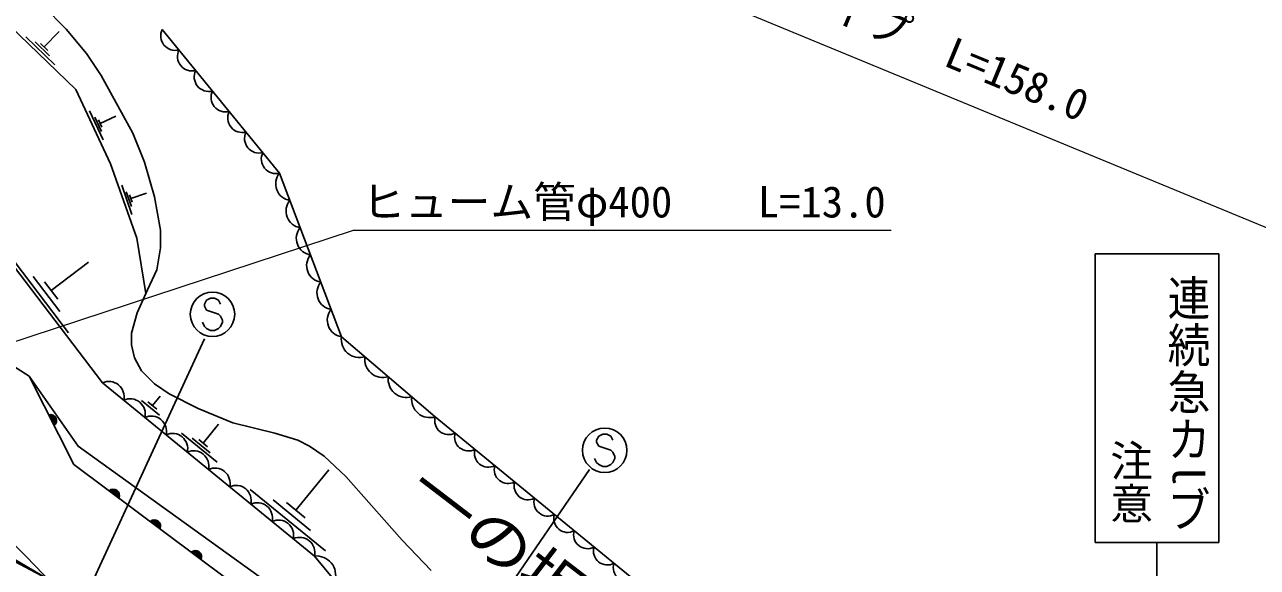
# Model space of a CAD drawing. Units: millimetres, scale not verified. Extents: x 40000 to 680000, y 20000 to 380000.
# Drawn here: x 410890 to 482982, y 307502 to 339232 of the extents above; entities that cross this region are included whole.
import ezdxf
from ezdxf.enums import TextEntityAlignment as Align

# ---------------------------------------------------------------- set-up
doc = ezdxf.new("R2010")
doc.units = ezdxf.units.MM
doc.header["$LTSCALE"] = 1000
for name, color, linetype, lineweight in [('M-BGD', 7, 'Continuous', 25), ('M-STR-HTXT', 7, 'Continuous', 13), ('M-STR-STRC', 7, 'Continuous', 25)]:
    doc.layers.add(name, color=color, linetype=linetype, lineweight=lineweight)
doc.layers.add('M-BMK-HTXT', color=7, linetype='Continuous')
doc.styles.add('@ＭＳ ゴシック', font='')
doc.styles.add('ＭＳ ゴシック', font='')
doc.styles.get('@ＭＳ ゴシック').set_extended_font_data('@MS Gothic')
doc.styles.get('ＭＳ ゴシック').set_extended_font_data('MS Gothic')

msp = doc.modelspace()

# ---------------------------------------------------------------- linework, layer by layer
at = {"layer": 'M-BGD'}
for p, q in [((412031, 337930), (412903, 338836)), ((412662, 336886), (410964, 338521)), ((412347, 337408), (411498, 338225)), ((412243, 337726), (411819, 338134)), ((415479, 332504), (414680, 334203)), ((415393, 332982), (414993, 333832)), ((415307, 333460), (416213, 333886)), ((415406, 333248), (415207, 333673)), ((417168, 328136), (416570, 329844)), ((417132, 328603), (416833, 329457)), ((417171, 328856), (417022, 329283)), ((417096, 329070), (418008, 329388)), ((413456, 321223), (410332, 325318)), ((412440, 323687), (414624, 325353)), ((412948, 322455), (411386, 324502)), ((412831, 323175), (412050, 324199)), ((418770, 316398), (417728, 317250)), ((418363, 316963), (418817, 317519)), ((418623, 316750), (418102, 317176)), ((421328, 314770), (422234, 315878)), ((422141, 313644), (420062, 315342)), ((421734, 314207), (420695, 315056)), ((421588, 314558), (421068, 314982)), ((426755, 310851), (428673, 313198)), ((428476, 308467), (424076, 312062)), ((427615, 309659), (425416, 311457)), ((427305, 310402), (426205, 311301))]:
    msp.add_line(p, q, dxfattribs=at)
for points in [[(354359, 349650), (371767, 339940), (397678, 328177), (407990, 320679), (411145, 318684)], [(402320, 344142), (402997, 344142), (404013, 343973), (405961, 343465), (407654, 342872), (409432, 342025), (410871, 341179), (411972, 340332), (413327, 338977), (414512, 337538), (415359, 336268), (417221, 332881), (417899, 331188), (418491, 329156), (418830, 327209), (418830, 326193)], [(402320, 344142), (409470, 339682), (413879, 335437), (415919, 331100), (417441, 326748), (417973, 323520)], [(371602, 340032), (376105, 341578), (404328, 332859), (415443, 318289)], [(418935, 338956), (425800, 330554), (429420, 320988), (434907, 316306), (446512, 306783), (457140, 299616), (477364, 291760), (481012, 288542), (484488, 284995), (492157, 280355), (495030, 280068), (495604, 277942), (499368, 274323), (503131, 271637), (506176, 267271), (510370, 264341), (514575, 263921)], [(418830, 326193), (418619, 324902), (418068, 323737)], [(418068, 323737), (417475, 322383), (417137, 321197), (417137, 320520), (417306, 319758), (417729, 318996), (418491, 318234), (419338, 317641), (421031, 316795), (423063, 315948), (425519, 315355), (426873, 314932), (427551, 314593), (428397, 314001), (429667, 312815), (432969, 309090), (434663, 307312)], [(478149, 274308), (477183, 274870), (465671, 283375), (451611, 290647), (442664, 295411), (434601, 300309), (429037, 303891), (424606, 306973), (414010, 314586), (411145, 318684)], [(477183, 274870), (468920, 279643), (463139, 282775), (445846, 291480), (435284, 297444), (413760, 313520), (411145, 318684)], [(475150, 281072), (466887, 284237), (456825, 289301), (448529, 294416), (440499, 297748), (433868, 301429), (431436, 303828), (427838, 308160), (415443, 318289)], [(403190, 315902), (410970, 308139), (412988, 306042), (431107, 294697), (437457, 290802), (441690, 288262), (444823, 286484), (457015, 279118), (470252, 271047), (476403, 267519), (486648, 262777), (492998, 260068), (496891, 258619), (501655, 257686), (505312, 257024)], [(398827, 313541), (404400, 310956), (412229, 306831), (406698, 310094), (401786, 312765), (399286, 314144)]]:
    msp.add_lwpolyline(points, dxfattribs=at)
for centre, radius, start, end in [((419697, 338578), 851, 153.5976, 284.90651), ((420678, 337378), 851, 153.5976, 284.90651), ((421658, 336177), 851, 153.5976, 284.90651), ((422639, 334977), 851, 153.5976, 284.90651), ((423620, 333777), 851, 153.5976, 284.90651), ((424601, 332576), 851, 153.5976, 284.90651), ((425582, 331376), 851, 153.5976, 284.90651), ((426548, 329925), 976, 139.92973, 261.52139), ((427151, 328331), 976, 139.92973, 261.52139), ((427754, 326737), 976, 139.92973, 261.52139), ((428357, 325143), 976, 139.92973, 261.52139), ((428961, 323548), 976, 139.92973, 261.52139), ((429564, 321954), 976, 139.92973, 261.52139), ((430471, 320831), 1063, 171.50106, 287.54385), ((431843, 319661), 1063, 171.50106, 287.54385), ((415816, 317480), 891, 346.75552, 114.73279), ((433215, 318490), 1063, 171.50106, 287.54385), ((417055, 316467), 891, 346.75552, 114.73279), ((434586, 317319), 1063, 171.50106, 287.54385), ((412404, 316078), 354, 305.65742, 108.0626), ((412404, 316078), 283, 307.88146, 105.83856), ((412404, 316078), 212, 311.62778, 102.09223), ((412404, 316078), 142, 319.33951, 94.3805), ((412404, 316078), 100, 329.65718, 84.06284), ((412404, 316078), 100, 329.65718, 84.06284), ((418295, 315454), 891, 346.75552, 114.73279), ((435686, 316072), 813, 163.29213, 297.96707), ((419534, 314441), 891, 346.75552, 114.73279), ((436846, 315120), 813, 163.29213, 297.96707), ((438007, 314168), 813, 163.29213, 297.96707), ((420773, 313428), 891, 346.75552, 114.73279), ((422013, 312415), 891, 346.75552, 114.73279), ((439167, 313215), 813, 163.29213, 297.96707), ((423252, 311403), 891, 346.75552, 114.73279), ((440328, 312263), 813, 163.29213, 297.96707), ((416077, 311722), 354, 332.04121, 134.44639), ((416077, 311722), 283, 334.26525, 132.22235), ((416077, 311722), 212, 338.01157, 128.47602), ((416077, 311722), 142, 345.7233, 120.76429), ((416077, 311722), 100, 356.04097, 110.44663), ((416077, 311722), 100, 356.04097, 110.44663), ((441488, 311311), 813, 163.29213, 297.96707), ((424492, 310390), 891, 346.75552, 114.73279), ((418481, 309927), 354, 332.04121, 134.44639), ((418481, 309927), 283, 334.26525, 132.22235), ((418481, 309927), 212, 338.01157, 128.47602), ((418481, 309927), 142, 345.7233, 120.76429), ((418481, 309927), 100, 356.04097, 110.44663), ((418481, 309927), 100, 356.04097, 110.44663), ((425731, 309377), 891, 346.75552, 114.73279), ((442649, 310358), 813, 163.29213, 297.96707), ((443809, 309406), 813, 163.29213, 297.96707), ((426971, 308364), 891, 346.75552, 114.73279), ((444970, 308454), 813, 163.29213, 297.96707), ((420885, 308131), 354, 332.04121, 134.44639), ((420885, 308131), 283, 334.26525, 132.22235), ((420885, 308131), 212, 338.01157, 128.47602), ((420885, 308131), 142, 345.7233, 120.76429), ((420885, 308131), 100, 356.04097, 110.44663), ((420885, 308131), 100, 356.04097, 110.44663), ((427952, 307035), 1131, 343.62589, 95.81163), ((446130, 307502), 813, 163.29213, 297.96707)]:
    msp.add_arc(centre, radius, start, end, dxfattribs=at)
at = {"layer": 'M-STR-HTXT'}
msp.add_line((389810, 366061), (530007, 308159), dxfattribs=at)
msp.add_lwpolyline([(403902, 318610), (430113, 327208), (461563, 327208)], dxfattribs=at)
at = {"layer": 'M-STR-STRC'}
for p, q in [((473501, 325835), (480725, 325835)), ((473501, 325835), (473501, 308959)), ((480725, 325835), (480725, 308959)), ((421520, 323128), (421402, 322892)), ((421757, 323247), (421520, 323128)), ((421993, 323247), (421757, 323247)), ((422230, 323128), (421993, 323247)), ((422348, 322892), (422230, 323128)), ((421402, 322892), (421402, 322774)), ((421402, 322774), (421520, 322538)), ((421520, 322538), (422230, 322301)), ((422230, 322301), (422348, 322183)), ((421402, 321592), (421284, 321828)), ((421520, 321474), (421402, 321592)), ((422348, 321592), (422230, 321474)), ((422348, 322183), (422466, 321947)), ((422466, 321828), (422348, 321592)), ((422466, 321947), (422466, 321828)), ((412903, 302435), (421404, 320872)), ((421757, 321356), (421520, 321474)), ((421993, 321356), (421757, 321356)), ((422230, 321474), (421993, 321356)), ((444461, 315174), (444343, 314937)), ((444697, 315292), (444461, 315174)), ((444934, 315292), (444697, 315292)), ((445170, 315174), (444934, 315292)), ((445288, 314938), (445170, 315174)), ((444343, 314937), (444343, 314819)), ((444343, 314819), (444461, 314583)), ((444461, 314583), (445170, 314347)), ((445170, 314347), (445288, 314228)), ((444343, 313637), (444224, 313874)), ((444461, 313519), (444343, 313637)), ((445288, 313637), (445170, 313519)), ((445288, 314228), (445406, 313992)), ((445406, 313874), (445288, 313637)), ((445406, 313992), (445406, 313874)), ((443919, 313219), (429397, 292053)), ((444697, 313401), (444461, 313519)), ((444934, 313401), (444697, 313401)), ((445170, 313519), (444934, 313401)), ((473501, 308959), (480725, 308959)), ((477113, 308959), (477113, 306587))]:
    msp.add_line(p, q, dxfattribs=at)
for centre in [(421875, 322301), (444815, 314347)]:
    msp.add_circle(centre, 1300, dxfattribs=at)

# ---------------------------------------------------------------- texts
at = {"layer": 'M-BMK-HTXT', "style": 'ＭＳ ゴシック', "width": 1.15}
msp.add_text('一の坂川', height=2566, rotation=322.584, dxfattribs=at).set_placement((439015, 306197), align=Align.BOTTOM_CENTER)
at = {"layer": 'M-STR-HTXT', "style": 'ＭＳ ゴシック'}
msp.add_text('ガードパイプ  L=158.0', height=1833, rotation=337.559, dxfattribs=at).set_placement((460290, 338034), align=Align.BOTTOM_CENTER)
msp.add_text('ヒューム管φ400\u3000\u3000L=13.0', height=1833, dxfattribs=at).set_placement((445938, 327408), align=Align.BOTTOM_CENTER)
at = {"layer": 'M-STR-STRC', "style": '@ＭＳ ゴシック', "width": 1.1}
msp.add_text('連続急カlブ', height=1833, rotation=270, dxfattribs=at).set_placement((477484, 324638), align=Align.BOTTOM_LEFT)
at = {"layer": 'M-STR-STRC', "style": '@ＭＳ ゴシック'}
msp.add_text('注意', height=1833, rotation=270, dxfattribs=at).set_placement((474130, 315004), align=Align.BOTTOM_LEFT)

doc.saveas('drawing.dxf')
